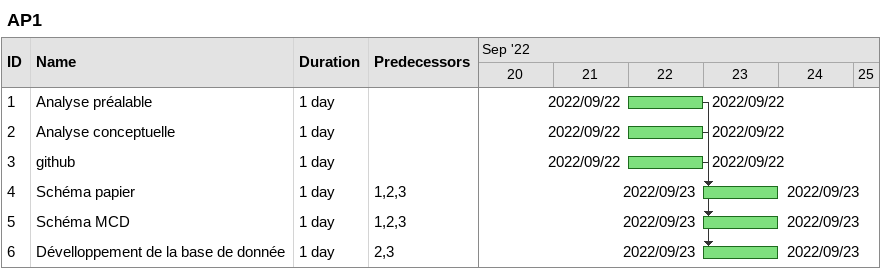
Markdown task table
AP1

| ID | Task | Duration | Start | Finish | Predecessors |
|---|---|---|---|---|---|
| 1 | Analyse préalable | 1d | 2022-09-22 | 2022-09-22 |  |
| 2 | Analyse conceptuelle | 1d | 2022-09-22 | 2022-09-22 |  |
| 3 | github | 1d | 2022-09-22 | 2022-09-22 |  |
| 4 | Schéma papier | 1d | 2022-09-23 | 2022-09-23 | 1, 2, 3 |
| 5 | Schéma MCD | 1d | 2022-09-23 | 2022-09-23 | 1, 2, 3 |
| 6 | Dévelloppement de la base de donnée | 1d | 2022-09-23 | 2022-09-23 | 2, 3 |
